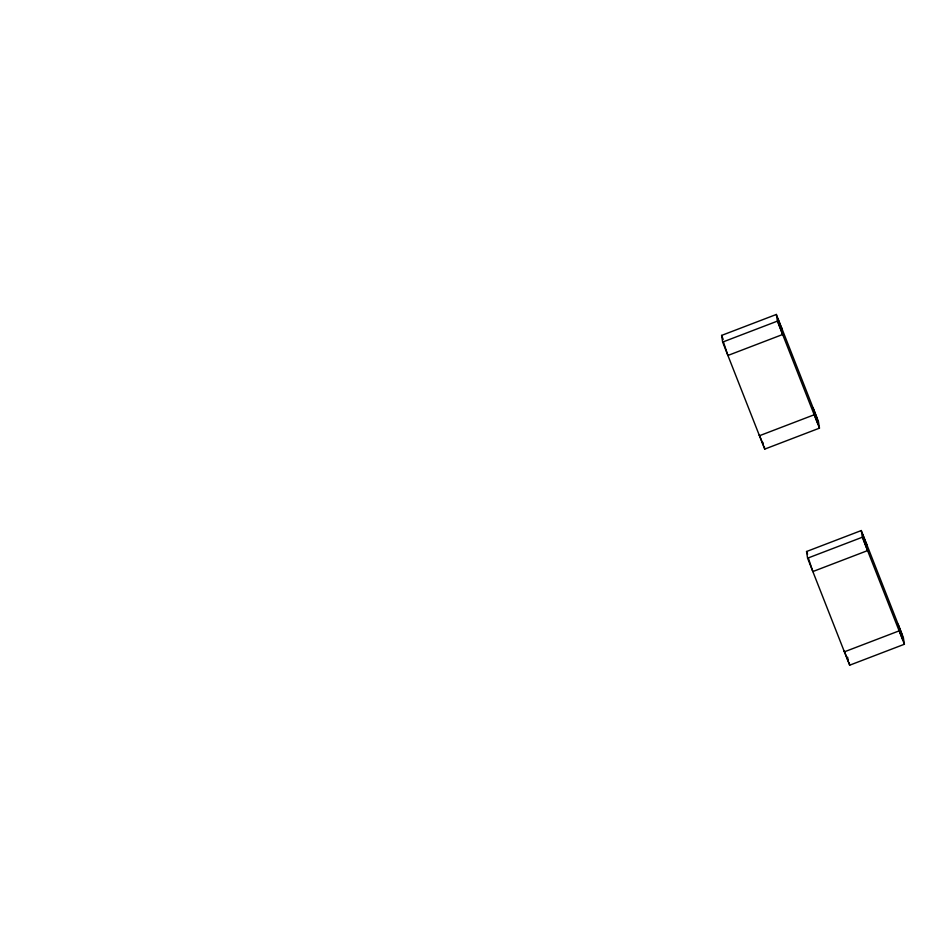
<?xml version="1.0" encoding="UTF-8"?>
<svg xmlns="http://www.w3.org/2000/svg" width="952" height="952" viewBox="0 0 952 952"><rect width="100%" height="100%" fill="white"/><g stroke="black" fill="none" stroke-linecap="round" stroke-linejoin="round"><path stroke-width="1.43" d="M721.604 335.413L776.356 314.457L818.423 421.474L819.458 428.15L764.718 449.106L722.651 342.077L721.604 335.413L723.187 339.424M722.651 342.077L777.403 321.122L776.356 314.457M806.546 551.517L861.286 530.55L903.353 637.578L904.4 644.242L849.648 665.198L807.593 558.181L806.546 551.517L807.593 554.195M807.593 558.181L862.333 537.226L861.286 530.55M777.403 321.122L819.458 428.15M862.333 537.226L904.4 644.242M898.093 624.203L902.163 634.972L902.972 640.161L899.021 630.129L899.14 630.867L844.388 651.822L844.281 651.085L848.22 661.116L847.613 657.225M866.546 543.937L866.665 544.675L862.726 534.643L863.535 539.832L867.593 550.601L812.841 571.557L808.379 558.193M813.163 408.099L817.221 418.868L818.03 424.057L814.091 414.025L814.21 414.763L759.458 435.73L759.339 434.981L763.29 445.024L762.873 442.43M849.232 662.532L849.648 665.198M781.616 327.833L781.723 328.571L777.784 318.539L778.593 323.728L782.651 334.497L727.911 355.465L723.449 342.089M764.301 446.44L764.718 449.106"/></g></svg>
